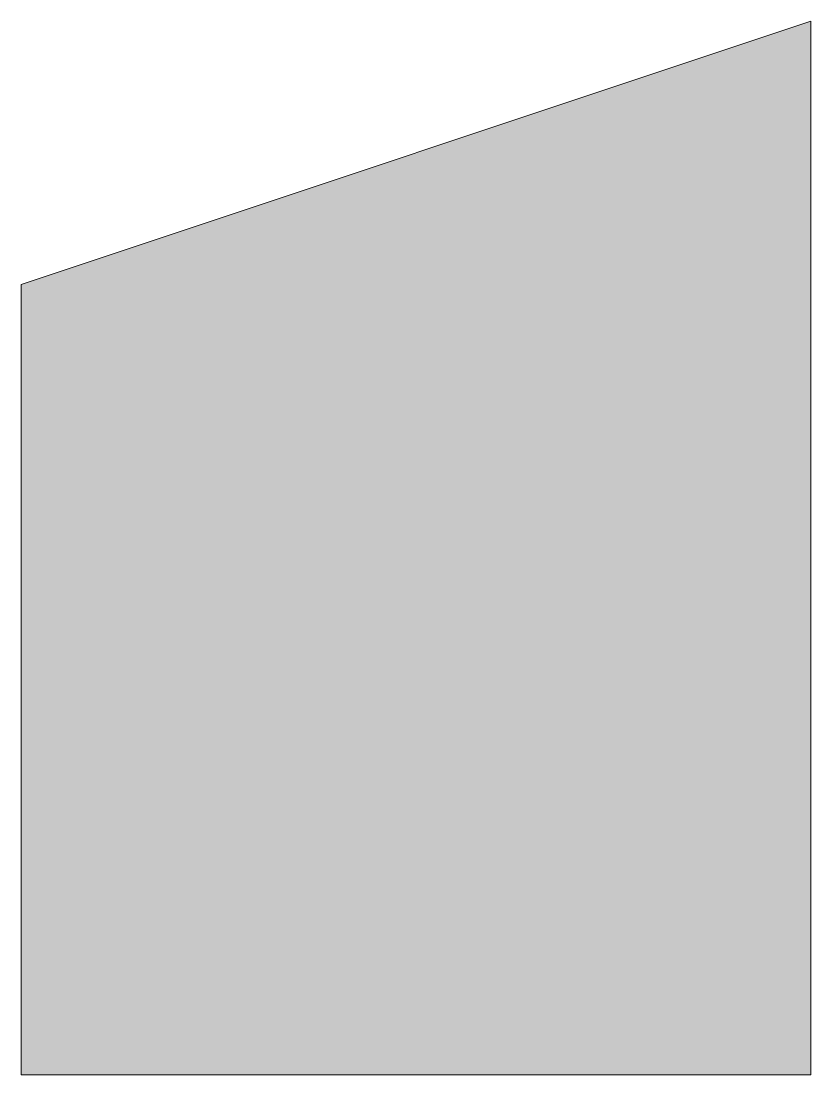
# Model space of a CAD drawing. Header units: metres. Extents: x 0 to 15, y -15 to 5.
import ezdxf

# ---------------------------------------------------------------- set-up
doc = ezdxf.new("R2010")
doc.units = ezdxf.units.M
doc.layers.add('A-DETL-GENF', color=92, linetype='Continuous', lineweight=18)

# ---------------------------------------------------------------- blocks, each defined once
blk = doc.blocks.new('30 kitvoeg - schuine kitvoeg-340776-00_0 Basismaterialen')
at = {"layer": 'A-DETL-GENF'}
blk.add_hatch(color=256, dxfattribs=at).paths.add_polyline_path([(0, -15), (15, -15), (15, 5), (0, 0)])
for p, q in [((15, 5), (0, 0)), ((15, -15), (15, 5)), ((0, 0), (0, -15)), ((0, -15), (15, -15))]:
    blk.add_line(p, q, dxfattribs=at)

msp = doc.modelspace()

# ---------------------------------------------------------------- block references
msp.add_blockref('30 kitvoeg - schuine kitvoeg-340776-00_0 Basismaterialen', (0, 0))

doc.saveas('drawing.dxf')
